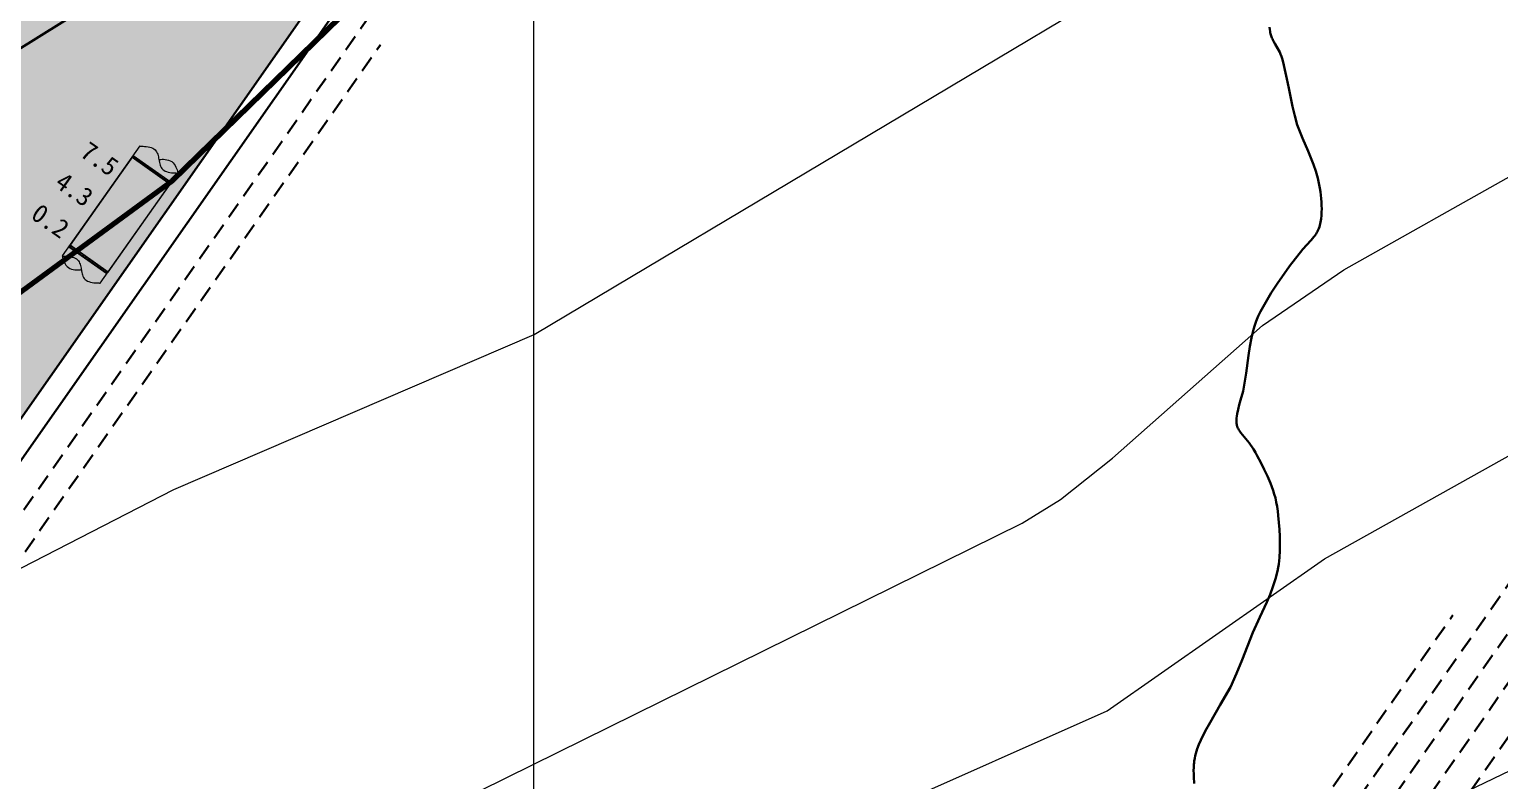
# Model space of a CAD drawing. Header units: inches. Extents: x 36473197 to 36486087, y 3899343 to 3911260.
# Drawn here: x 36479891.5 to 36480208, y 3904449.1 to 3904610.9 of the extents above; entities that cross this region are included whole.
import ezdxf

# ---------------------------------------------------------------- set-up
doc = ezdxf.new("R2010")
doc.units = ezdxf.units.IN
doc.header["$MEASUREMENT"] = 0
doc.linetypes.add('虚线', pattern=[0.0045, 0.00175, -0.001, 0.00175])
for name, color, linetype, lineweight in [('4煤底板等值线', 7, 'Continuous', 0), ('向北背斜轴', 7, 'Continuous', 0), ('四盘区泄水巷设计', 7, 'Continuous', 0), ('四盘区辅运巷', 7, 'Continuous', 0), ('小柱状', 7, 'Continuous', 0), ('巷道', 7, 'Continuous', 0), ('水系', 7, 'Continuous', 0), ('经纬网', 7, 'Continuous', 0), ('西区开拓设计', 7, 'Continuous', 0), ('采掘图', 7, 'Continuous', 0), ('采空区', 7, 'Continuous', 0)]:
    doc.layers.add(name, color=color, linetype=linetype, lineweight=lineweight)
doc.styles.add('黑体', font='simhei.ttf')

msp = doc.modelspace()

# ---------------------------------------------------------------- hatches: boundary and pattern name
at = {"layer": '小柱状'}
msp.add_hatch(color=7, dxfattribs=at).paths.add_polyline_path([(36479900.29, 3904564.48), (36479908.46, 3904558.71), (36479921.83, 3904577.67), (36479913.66, 3904583.44)], flags=17)
at = {"layer": '小柱状', "lineweight": 0}
h = msp.add_hatch(dxfattribs=at)
h.set_pattern_fill('细粒砂岩_1', color=256, scale=100, angle=-35, style=0, pattern_type=2)
h.set_pattern_definition([(145, (36479913.8687, 3904577.57885), (-0.344146, -0.49149), [0.007222, -0.592778]), (145, (36479913.8729, 3904577.57716), (-0.344146, -0.49149), [0.016, -0.584]), (145, (36479913.8755, 3904577.57654), (-0.344146, -0.49149), [0.021, -0.579]), (145, (36479913.87794, 3904577.57606), (-0.344146, -0.49149), [0.02552, -0.57448]), (145, (36479913.8796, 3904577.57614), (-0.344146, -0.49149), [0.02812, -0.57188]), (145, (36479913.8812, 3904577.5762), (-0.344146, -0.49149), [0.03072, -0.56928]), (145, (36479913.88286, 3904577.5763), (-0.344146, -0.49149), [0.03332, -0.56668]), (145, (36479913.8844, 3904577.5764), (-0.344146, -0.49149), [0.035708, -0.564292]), (145, (36479913.8856, 3904577.5768), (-0.344146, -0.49149), [0.037246, -0.562754]), (145, (36479913.8868, 3904577.5772), (-0.344146, -0.49149), [0.038785, -0.561215]), (145, (36479913.888, 3904577.57755), (-0.344146, -0.49149), [0.040323, -0.559677]), (145, (36479913.8892, 3904577.57793), (-0.344146, -0.49149), [0.04186, -0.55814]), (145, (36479913.8904, 3904577.5783), (-0.344146, -0.49149), [9e-17, -0.6]), (145, (36479913.8904, 3904577.5783), (-0.344146, -0.49149), [0.0434, -0.5566]), (145, (36479913.8913, 3904577.5789), (-0.344146, -0.49149), [0.0442, -0.5558]), (145, (36479913.8922, 3904577.5795), (-0.344146, -0.49149), [0.045, -0.555]), (145, (36479913.8931, 3904577.5801), (-0.344146, -0.49149), [0.0458, -0.5542]), (145, (36479913.89403, 3904577.58067), (-0.344146, -0.49149), [0.0466, -0.5534]), (145, (36479913.89493, 3904577.58126), (-0.344146, -0.49149), [0.0474, -0.5526]), (145, (36479913.89583, 3904577.58185), (-0.344146, -0.49149), [4e-17, -0.6]), (145, (36479913.89583, 3904577.58185), (-0.344146, -0.49149), [0.0482, -0.5518]), (145, (36479913.8965, 3904577.5826), (-0.344146, -0.49149), [0.048477, -0.551523]), (145, (36479913.8972, 3904577.5833), (-0.344146, -0.49149), [0.048754, -0.551246]), (145, (36479913.8979, 3904577.58407), (-0.344146, -0.49149), [0.04903, -0.55097]), (145, (36479913.8986, 3904577.5848), (-0.344146, -0.49149), [0.049308, -0.550692]), (145, (36479913.89927, 3904577.58555), (-0.344146, -0.49149), [0.049585, -0.550415]), (145, (36479913.89995, 3904577.5863), (-0.344146, -0.49149), [0.04986, -0.55014]), (145, (36479913.9005, 3904577.5871), (-0.344146, -0.49149), [0.04986, -0.55014]), (145, (36479913.901, 3904577.588), (-0.344146, -0.49149), [0.049585, -0.550415]), (145, (36479913.90145, 3904577.5889), (-0.344146, -0.49149), [0.049308, -0.550692]), (145, (36479913.9019, 3904577.5898), (-0.344146, -0.49149), [0.04903, -0.55097]), (145, (36479913.90237, 3904577.5907), (-0.344146, -0.49149), [0.048754, -0.551246]), (145, (36479913.9028, 3904577.5916), (-0.344146, -0.49149), [0.048477, -0.551523]), (145, (36479913.9033, 3904577.5925), (-0.344146, -0.49149), [0.0482, -0.5518]), (145, (36479913.8638, 3904577.62014), (-0.344146, -0.49149), [4e-17, -0.6]), (145, (36479913.90353, 3904577.59354), (-0.344146, -0.49149), [0.0474, -0.5526]), (145, (36479913.9038, 3904577.5946), (-0.344146, -0.49149), [0.0466, -0.5534]), (145, (36479913.904, 3904577.59564), (-0.344146, -0.49149), [0.0458, -0.5542]), (145, (36479913.9043, 3904577.5967), (-0.344146, -0.49149), [0.045, -0.555]), (145, (36479913.9045, 3904577.59774), (-0.344146, -0.49149), [0.0442, -0.5558]), (145, (36479913.90476, 3904577.5988), (-0.344146, -0.49149), [0.0434, -0.5566]), (145, (36479913.8692, 3904577.6237), (-0.344146, -0.49149), [0, -0.6]), (145, (36479913.9047, 3904577.60005), (-0.344146, -0.49149), [0.04186, -0.55814]), (145, (36479913.90465, 3904577.6013), (-0.344146, -0.49149), [0.040323, -0.559677]), (145, (36479913.9046, 3904577.60257), (-0.344146, -0.49149), [0.038785, -0.561215]), (145, (36479913.90454, 3904577.6038), (-0.344146, -0.49149), [0.037246, -0.562754]), (145, (36479913.9045, 3904577.6051), (-0.344146, -0.49149), [0.035708, -0.564292]), (145, (36479913.9041, 3904577.6066), (-0.344146, -0.49149), [0.03332, -0.56668]), (145, (36479913.9036, 3904577.60816), (-0.344146, -0.49149), [0.03072, -0.56928]), (145, (36479913.9031, 3904577.6097), (-0.344146, -0.49149), [0.02812, -0.57188]), (145, (36479913.9026, 3904577.6113), (-0.344146, -0.49149), [0.02552, -0.57448]), (145, (36479913.9013, 3904577.6134), (-0.344146, -0.49149), [0.021, -0.579]), (145, (36479913.89985, 3904577.61566), (-0.344146, -0.49149), [0.016, -0.584]), (145, (36479913.8979, 3904577.618), (-0.344146, -0.49149), [0.01011, -0.58989]), (145, (36479913.8078, 3904577.6187), (-0.344146, -0.49149), [0.007222, -0.592778]), (145, (36479913.81194, 3904577.617), (-0.344146, -0.49149), [0.016, -0.584]), (145, (36479913.81456, 3904577.6164), (-0.344146, -0.49149), [0.021, -0.579]), (145, (36479913.817, 3904577.61594), (-0.344146, -0.49149), [0.02552, -0.57448]), (145, (36479913.8186, 3904577.616), (-0.344146, -0.49149), [0.02812, -0.57188]), (145, (36479913.82026, 3904577.6161), (-0.344146, -0.49149), [0.03072, -0.56928]), (145, (36479913.8219, 3904577.61616), (-0.344146, -0.49149), [0.03332, -0.56668]), (145, (36479913.82345, 3904577.6163), (-0.344146, -0.49149), [0.035708, -0.564292]), (145, (36479913.82466, 3904577.61667), (-0.344146, -0.49149), [0.037246, -0.562754]), (145, (36479913.82586, 3904577.61705), (-0.344146, -0.49149), [0.038785, -0.561215]), (145, (36479913.82706, 3904577.6174), (-0.344146, -0.49149), [0.040323, -0.559677]), (145, (36479913.82827, 3904577.6178), (-0.344146, -0.49149), [0.04186, -0.55814]), (145, (36479913.8295, 3904577.6182), (-0.344146, -0.49149), [2e-17, -0.6]), (145, (36479913.8295, 3904577.6182), (-0.344146, -0.49149), [0.0434, -0.5566]), (145, (36479913.8304, 3904577.6188), (-0.344146, -0.49149), [0.0442, -0.5558]), (145, (36479913.8313, 3904577.61936), (-0.344146, -0.49149), [0.045, -0.555]), (145, (36479913.8322, 3904577.61995), (-0.344146, -0.49149), [0.0458, -0.5542]), (145, (36479913.8331, 3904577.62054), (-0.344146, -0.49149), [0.0466, -0.5534]), (145, (36479913.834, 3904577.6211), (-0.344146, -0.49149), [0.0474, -0.5526]), (145, (36479913.8349, 3904577.6217), (-0.344146, -0.49149), [2e-17, -0.6]), (145, (36479913.8349, 3904577.6217), (-0.344146, -0.49149), [0.0482, -0.5518]), (145, (36479913.83557, 3904577.62246), (-0.344146, -0.49149), [0.048477, -0.551523]), (145, (36479913.83625, 3904577.6232), (-0.344146, -0.49149), [0.048754, -0.551246]), (145, (36479913.83694, 3904577.62394), (-0.344146, -0.49149), [0.04903, -0.55097]), (145, (36479913.8376, 3904577.6247), (-0.344146, -0.49149), [0.049308, -0.550692]), (145, (36479913.8383, 3904577.6254), (-0.344146, -0.49149), [0.049585, -0.550415]), (145, (36479913.839, 3904577.62616), (-0.344146, -0.49149), [0.04986, -0.55014]), (145, (36479913.8396, 3904577.627), (-0.344146, -0.49149), [0.04986, -0.55014]), (145, (36479913.84003, 3904577.6279), (-0.344146, -0.49149), [0.049585, -0.550415]), (145, (36479913.8405, 3904577.6288), (-0.344146, -0.49149), [0.049308, -0.550692]), (145, (36479913.84096, 3904577.6297), (-0.344146, -0.49149), [0.04903, -0.55097]), (145, (36479913.8414, 3904577.6306), (-0.344146, -0.49149), [0.048754, -0.551246]), (145, (36479913.8419, 3904577.63147), (-0.344146, -0.49149), [0.048477, -0.551523]), (145, (36479913.84234, 3904577.63237), (-0.344146, -0.49149), [0.0482, -0.5518]), (145, (36479913.80285, 3904577.66), (-0.344146, -0.49149), [0, -0.6]), (145, (36479913.8426, 3904577.6334), (-0.344146, -0.49149), [0.0474, -0.5526]), (145, (36479913.8428, 3904577.63447), (-0.344146, -0.49149), [0.0466, -0.5534]), (145, (36479913.8431, 3904577.6355), (-0.344146, -0.49149), [0.0458, -0.5542]), (145, (36479913.8433, 3904577.63656), (-0.344146, -0.49149), [0.045, -0.555]), (145, (36479913.84357, 3904577.6376), (-0.344146, -0.49149), [0.0442, -0.5558]), (145, (36479913.8438, 3904577.63866), (-0.344146, -0.49149), [0.0434, -0.5566]), (145, (36479913.80826, 3904577.66355), (-0.344146, -0.49149), [4e-17, -0.6]), (145, (36479913.84375, 3904577.6399), (-0.344146, -0.49149), [0.04186, -0.55814]), (145, (36479913.8437, 3904577.6412), (-0.344146, -0.49149), [0.040323, -0.559677]), (145, (36479913.84364, 3904577.64244), (-0.344146, -0.49149), [0.038785, -0.561215]), (145, (36479913.8436, 3904577.6437), (-0.344146, -0.49149), [0.037246, -0.562754]), (145, (36479913.8435, 3904577.64496), (-0.344146, -0.49149), [0.035708, -0.564292]), (145, (36479913.8431, 3904577.64647), (-0.344146, -0.49149), [0.03332, -0.56668]), (145, (36479913.84263, 3904577.64803), (-0.344146, -0.49149), [0.03072, -0.56928]), (145, (36479913.84214, 3904577.6496), (-0.344146, -0.49149), [0.02812, -0.57188]), (145, (36479913.84165, 3904577.65116), (-0.344146, -0.49149), [0.02552, -0.57448]), (145, (36479913.8404, 3904577.6533), (-0.344146, -0.49149), [0.021, -0.579]), (145, (36479913.8389, 3904577.6555), (-0.344146, -0.49149), [0.016, -0.584]), (145, (36479913.83694, 3904577.6579), (-0.344146, -0.49149), [0.01011, -0.58989]), (145, (36479913.74593, 3904577.66483), (-0.344146, -0.49149), [0.007222, -0.592778]), (145, (36479913.7501, 3904577.66314), (-0.344146, -0.49149), [0.016, -0.584]), (145, (36479913.7527, 3904577.6625), (-0.344146, -0.49149), [0.021, -0.579]), (145, (36479913.75515, 3904577.66204), (-0.344146, -0.49149), [0.02552, -0.57448]), (145, (36479913.7568, 3904577.6621), (-0.344146, -0.49149), [0.02812, -0.57188]), (145, (36479913.7584, 3904577.6622), (-0.344146, -0.49149), [0.03072, -0.56928]), (145, (36479913.76006, 3904577.66226), (-0.344146, -0.49149), [0.03332, -0.56668]), (145, (36479913.7616, 3904577.6624), (-0.344146, -0.49149), [0.035708, -0.564292]), (145, (36479913.7628, 3904577.6628), (-0.344146, -0.49149), [0.037246, -0.562754]), (145, (36479913.764, 3904577.66315), (-0.344146, -0.49149), [0.038785, -0.561215]), (145, (36479913.7652, 3904577.66353), (-0.344146, -0.49149), [0.040323, -0.559677]), (145, (36479913.76643, 3904577.6639), (-0.344146, -0.49149), [0.04186, -0.55814]), (145, (36479913.76763, 3904577.6643), (-0.344146, -0.49149), [0, -0.6]), (145, (36479913.76763, 3904577.6643), (-0.344146, -0.49149), [0.0434, -0.5566]), (145, (36479913.76854, 3904577.6649), (-0.344146, -0.49149), [0.0442, -0.5558]), (145, (36479913.76944, 3904577.66547), (-0.344146, -0.49149), [0.045, -0.555]), (145, (36479913.77034, 3904577.66606), (-0.344146, -0.49149), [0.0458, -0.5542]), (145, (36479913.77124, 3904577.66665), (-0.344146, -0.49149), [0.0466, -0.5534]), (145, (36479913.77214, 3904577.66724), (-0.344146, -0.49149), [0.0474, -0.5526]), (145, (36479913.77304, 3904577.6678), (-0.344146, -0.49149), [3e-17, -0.6]), (145, (36479913.77304, 3904577.6678), (-0.344146, -0.49149), [0.0482, -0.5518]), (145, (36479913.7737, 3904577.66857), (-0.344146, -0.49149), [0.048477, -0.551523]), (145, (36479913.7744, 3904577.6693), (-0.344146, -0.49149), [0.048754, -0.551246]), (145, (36479913.7751, 3904577.67005), (-0.344146, -0.49149), [0.04903, -0.55097]), (145, (36479913.7758, 3904577.6708), (-0.344146, -0.49149), [0.049308, -0.550692]), (145, (36479913.7765, 3904577.6715), (-0.344146, -0.49149), [0.049585, -0.550415]), (145, (36479913.77716, 3904577.67226), (-0.344146, -0.49149), [0.04986, -0.55014]), (145, (36479913.77774, 3904577.6731), (-0.344146, -0.49149), [0.04986, -0.55014]), (145, (36479913.7782, 3904577.674), (-0.344146, -0.49149), [0.049585, -0.550415]), (145, (36479913.77866, 3904577.6749), (-0.344146, -0.49149), [0.049308, -0.550692]), (145, (36479913.7791, 3904577.6758), (-0.344146, -0.49149), [0.04903, -0.55097]), (145, (36479913.7796, 3904577.6767), (-0.344146, -0.49149), [0.048754, -0.551246]), (145, (36479913.78004, 3904577.6776), (-0.344146, -0.49149), [0.048477, -0.551523]), (145, (36479913.7805, 3904577.6785), (-0.344146, -0.49149), [0.0482, -0.5518]), (145, (36479913.741, 3904577.7061), (-0.344146, -0.49149), [3e-17, -0.6]), (145, (36479913.78074, 3904577.6795), (-0.344146, -0.49149), [0.0474, -0.5526]), (145, (36479913.781, 3904577.6806), (-0.344146, -0.49149), [0.0466, -0.5534]), (145, (36479913.78124, 3904577.6816), (-0.344146, -0.49149), [0.0458, -0.5542]), (145, (36479913.7815, 3904577.68267), (-0.344146, -0.49149), [0.045, -0.555]), (145, (36479913.7817, 3904577.6837), (-0.344146, -0.49149), [0.0442, -0.5558]), (145, (36479913.782, 3904577.68477), (-0.344146, -0.49149), [0.0434, -0.5566]), (145, (36479913.7464, 3904577.70966), (-0.344146, -0.49149), [3e-17, -0.6]), (145, (36479913.7819, 3904577.686), (-0.344146, -0.49149), [0.04186, -0.55814]), (145, (36479913.78186, 3904577.6873), (-0.344146, -0.49149), [0.040323, -0.559677]), (145, (36479913.7818, 3904577.68855), (-0.344146, -0.49149), [0.038785, -0.561215]), (145, (36479913.78175, 3904577.6898), (-0.344146, -0.49149), [0.037246, -0.562754]), (145, (36479913.7817, 3904577.69107), (-0.344146, -0.49149), [0.035708, -0.564292]), (145, (36479913.7813, 3904577.6926), (-0.344146, -0.49149), [0.03332, -0.56668]), (145, (36479913.7808, 3904577.69414), (-0.344146, -0.49149), [0.03072, -0.56928]), (145, (36479913.7803, 3904577.6957), (-0.344146, -0.49149), [0.02812, -0.57188]), (145, (36479913.7798, 3904577.69727), (-0.344146, -0.49149), [0.02552, -0.57448]), (145, (36479913.77853, 3904577.6994), (-0.344146, -0.49149), [0.021, -0.579]), (145, (36479913.77706, 3904577.70164), (-0.344146, -0.49149), [0.016, -0.584]), (145, (36479913.7751, 3904577.704), (-0.344146, -0.49149), [0.01011, -0.58989]), (145, (36479913.4509, 3904577.5052), (-0.344146, -0.49149), [0.007222, -0.592778]), (145, (36479913.4551, 3904577.5035), (-0.344146, -0.49149), [0.016, -0.584]), (145, (36479913.4577, 3904577.50287), (-0.344146, -0.49149), [0.021, -0.579]), (145, (36479913.4601, 3904577.5024), (-0.344146, -0.49149), [0.02552, -0.57448]), (145, (36479913.46176, 3904577.50247), (-0.344146, -0.49149), [0.02812, -0.57188]), (145, (36479913.4634, 3904577.50254), (-0.344146, -0.49149), [0.03072, -0.56928]), (145, (36479913.46504, 3904577.5026), (-0.344146, -0.49149), [0.03332, -0.56668]), (145, (36479913.4666, 3904577.50275), (-0.344146, -0.49149), [0.035708, -0.564292]), (145, (36479913.4678, 3904577.5031), (-0.344146, -0.49149), [0.037246, -0.562754]), (145, (36479913.469, 3904577.5035), (-0.344146, -0.49149), [0.038785, -0.561215]), (145, (36479913.4702, 3904577.5039), (-0.344146, -0.49149), [0.040323, -0.559677]), (145, (36479913.4714, 3904577.50426), (-0.344146, -0.49149), [0.04186, -0.55814]), (145, (36479913.4726, 3904577.50464), (-0.344146, -0.49149), [1e-17, -0.6]), (145, (36479913.4726, 3904577.50464), (-0.344146, -0.49149), [0.0434, -0.5566]), (145, (36479913.4735, 3904577.5052), (-0.344146, -0.49149), [0.0442, -0.5558]), (145, (36479913.4744, 3904577.5058), (-0.344146, -0.49149), [0.045, -0.555]), (145, (36479913.4753, 3904577.5064), (-0.344146, -0.49149), [0.0458, -0.5542]), (145, (36479913.4762, 3904577.507), (-0.344146, -0.49149), [0.0466, -0.5534]), (145, (36479913.4771, 3904577.5076), (-0.344146, -0.49149), [0.0474, -0.5526]), (145, (36479913.478, 3904577.5082), (-0.344146, -0.49149), [0, -0.6]), (145, (36479913.478, 3904577.5082), (-0.344146, -0.49149), [0.0482, -0.5518]), (145, (36479913.4787, 3904577.5089), (-0.344146, -0.49149), [0.048477, -0.551523]), (145, (36479913.4794, 3904577.50965), (-0.344146, -0.49149), [0.048754, -0.551246]), (145, (36479913.4801, 3904577.5104), (-0.344146, -0.49149), [0.04903, -0.55097]), (145, (36479913.48076, 3904577.51113), (-0.344146, -0.49149), [0.049308, -0.550692]), (145, (36479913.48145, 3904577.5119), (-0.344146, -0.49149), [0.049585, -0.550415]), (145, (36479913.48214, 3904577.5126), (-0.344146, -0.49149), [0.04986, -0.55014]), (145, (36479913.4827, 3904577.51343), (-0.344146, -0.49149), [0.04986, -0.55014]), (145, (36479913.48317, 3904577.51433), (-0.344146, -0.49149), [0.049585, -0.550415]), (145, (36479913.4836, 3904577.5152), (-0.344146, -0.49149), [0.049308, -0.550692]), (145, (36479913.4841, 3904577.5161), (-0.344146, -0.49149), [0.04903, -0.55097]), (145, (36479913.48455, 3904577.517), (-0.344146, -0.49149), [0.048754, -0.551246]), (145, (36479913.485, 3904577.5179), (-0.344146, -0.49149), [0.048477, -0.551523]), (145, (36479913.4855, 3904577.5188), (-0.344146, -0.49149), [0.0482, -0.5518]), (145, (36479913.446, 3904577.54647), (-0.344146, -0.49149), [2e-17, -0.6]), (145, (36479913.4857, 3904577.5199), (-0.344146, -0.49149), [0.0474, -0.5526]), (145, (36479913.48596, 3904577.5209), (-0.344146, -0.49149), [0.0466, -0.5534]), (145, (36479913.4862, 3904577.52197), (-0.344146, -0.49149), [0.0458, -0.5542]), (145, (36479913.48645, 3904577.523), (-0.344146, -0.49149), [0.045, -0.555]), (145, (36479913.4867, 3904577.52407), (-0.344146, -0.49149), [0.0442, -0.5558]), (145, (36479913.48695, 3904577.5251), (-0.344146, -0.49149), [0.0434, -0.5566]), (145, (36479913.4514, 3904577.55), (-0.344146, -0.49149), [4e-17, -0.6]), (145, (36479913.4869, 3904577.5264), (-0.344146, -0.49149), [0.04186, -0.55814]), (145, (36479913.48683, 3904577.52764), (-0.344146, -0.49149), [0.040323, -0.559677]), (145, (36479913.4868, 3904577.5289), (-0.344146, -0.49149), [0.038785, -0.561215]), (145, (36479913.4867, 3904577.53016), (-0.344146, -0.49149), [0.037246, -0.562754]), (145, (36479913.48666, 3904577.5314), (-0.344146, -0.49149), [0.035708, -0.564292]), (145, (36479913.48626, 3904577.5329), (-0.344146, -0.49149), [0.03332, -0.56668]), (145, (36479913.48577, 3904577.5345), (-0.344146, -0.49149), [0.03072, -0.56928]), (145, (36479913.4853, 3904577.53605), (-0.344146, -0.49149), [0.02812, -0.57188]), (145, (36479913.4848, 3904577.5376), (-0.344146, -0.49149), [0.02552, -0.57448]), (145, (36479913.4835, 3904577.53973), (-0.344146, -0.49149), [0.021, -0.579]), (145, (36479913.48203, 3904577.542), (-0.344146, -0.49149), [0.016, -0.584]), (145, (36479913.4801, 3904577.5443), (-0.344146, -0.49149), [0.01011, -0.58989]), (145, (36479913.38995, 3904577.54505), (-0.344146, -0.49149), [0.007222, -0.592778]), (145, (36479913.3941, 3904577.54336), (-0.344146, -0.49149), [0.016, -0.584]), (145, (36479913.39674, 3904577.54274), (-0.344146, -0.49149), [0.021, -0.579]), (145, (36479913.39917, 3904577.54226), (-0.344146, -0.49149), [0.02552, -0.57448]), (145, (36479913.4008, 3904577.54234), (-0.344146, -0.49149), [0.02812, -0.57188]), (145, (36479913.40244, 3904577.5424), (-0.344146, -0.49149), [0.03072, -0.56928]), (145, (36479913.4041, 3904577.5425), (-0.344146, -0.49149), [0.03332, -0.56668]), (145, (36479913.40563, 3904577.5426), (-0.344146, -0.49149), [0.035708, -0.564292]), (145, (36479913.40684, 3904577.543), (-0.344146, -0.49149), [0.037246, -0.562754]), (145, (36479913.40804, 3904577.5434), (-0.344146, -0.49149), [0.038785, -0.561215]), (145, (36479913.40925, 3904577.54375), (-0.344146, -0.49149), [0.040323, -0.559677]), (145, (36479913.41045, 3904577.54413), (-0.344146, -0.49149), [0.04186, -0.55814]), (145, (36479913.41165, 3904577.5445), (-0.344146, -0.49149), [0, -0.6]), (145, (36479913.41165, 3904577.5445), (-0.344146, -0.49149), [0.0434, -0.5566]), (145, (36479913.41255, 3904577.5451), (-0.344146, -0.49149), [0.0442, -0.5558]), (145, (36479913.41346, 3904577.5457), (-0.344146, -0.49149), [0.045, -0.555]), (145, (36479913.41436, 3904577.5463), (-0.344146, -0.49149), [0.0458, -0.5542]), (145, (36479913.41526, 3904577.54687), (-0.344146, -0.49149), [0.0466, -0.5534]), (145, (36479913.41616, 3904577.54746), (-0.344146, -0.49149), [0.0474, -0.5526]), (145, (36479913.41706, 3904577.54805), (-0.344146, -0.49149), [2e-17, -0.6]), (145, (36479913.41706, 3904577.54805), (-0.344146, -0.49149), [0.0482, -0.5518]), (145, (36479913.41775, 3904577.5488), (-0.344146, -0.49149), [0.048477, -0.551523]), (145, (36479913.41843, 3904577.5495), (-0.344146, -0.49149), [0.048754, -0.551246]), (145, (36479913.4191, 3904577.55027), (-0.344146, -0.49149), [0.04903, -0.55097]), (145, (36479913.4198, 3904577.551), (-0.344146, -0.49149), [0.049308, -0.550692]), (145, (36479913.4205, 3904577.55175), (-0.344146, -0.49149), [0.049585, -0.550415]), (145, (36479913.4212, 3904577.5525), (-0.344146, -0.49149), [0.04986, -0.55014]), (145, (36479913.42176, 3904577.5533), (-0.344146, -0.49149), [0.04986, -0.55014]), (145, (36479913.4222, 3904577.5542), (-0.344146, -0.49149), [0.049585, -0.550415]), (145, (36479913.4227, 3904577.5551), (-0.344146, -0.49149), [0.049308, -0.550692]), (145, (36479913.42314, 3904577.556), (-0.344146, -0.49149), [0.04903, -0.55097]), (145, (36479913.4236, 3904577.5569), (-0.344146, -0.49149), [0.048754, -0.551246]), (145, (36479913.42406, 3904577.5578), (-0.344146, -0.49149), [0.048477, -0.551523]), (145, (36479913.4245, 3904577.5587), (-0.344146, -0.49149), [0.0482, -0.5518]), (145, (36479913.38503, 3904577.58634), (-0.344146, -0.49149), [2e-17, -0.6]), (145, (36479913.42476, 3904577.55974), (-0.344146, -0.49149), [0.0474, -0.5526]), (145, (36479913.425, 3904577.5608), (-0.344146, -0.49149), [0.0466, -0.5534]), (145, (36479913.42525, 3904577.56184), (-0.344146, -0.49149), [0.0458, -0.5542]), (145, (36479913.4255, 3904577.5629), (-0.344146, -0.49149), [0.045, -0.555]), (145, (36479913.42575, 3904577.56394), (-0.344146, -0.49149), [0.0442, -0.5558]), (145, (36479913.426, 3904577.565), (-0.344146, -0.49149), [0.0434, -0.5566]), (145, (36479913.39044, 3904577.5899), (-0.344146, -0.49149), [2e-17, -0.6]), (145, (36479913.42594, 3904577.56625), (-0.344146, -0.49149), [0.04186, -0.55814]), (145, (36479913.4259, 3904577.5675), (-0.344146, -0.49149), [0.040323, -0.559677]), (145, (36479913.4258, 3904577.56877), (-0.344146, -0.49149), [0.038785, -0.561215]), (145, (36479913.42577, 3904577.57), (-0.344146, -0.49149), [0.037246, -0.562754]), (145, (36479913.4257, 3904577.5713), (-0.344146, -0.49149), [0.035708, -0.564292]), (145, (36479913.4253, 3904577.5728), (-0.344146, -0.49149), [0.03332, -0.56668]), (145, (36479913.4248, 3904577.57436), (-0.344146, -0.49149), [0.03072, -0.56928]), (145, (36479913.4243, 3904577.5759), (-0.344146, -0.49149), [0.02812, -0.57188]), (145, (36479913.42383, 3904577.5775), (-0.344146, -0.49149), [0.02552, -0.57448]), (145, (36479913.42255, 3904577.5796), (-0.344146, -0.49149), [0.021, -0.579]), (145, (36479913.4211, 3904577.58186), (-0.344146, -0.49149), [0.016, -0.584]), (145, (36479913.4191, 3904577.5842), (-0.344146, -0.49149), [0.01011, -0.58989]), (145, (36479913.3281, 3904577.59116), (-0.344146, -0.49149), [0.007222, -0.592778]), (145, (36479913.3323, 3904577.58946), (-0.344146, -0.49149), [0.016, -0.584]), (145, (36479913.3349, 3904577.58885), (-0.344146, -0.49149), [0.021, -0.579]), (145, (36479913.33733, 3904577.5884), (-0.344146, -0.49149), [0.02552, -0.57448]), (145, (36479913.33897, 3904577.58844), (-0.344146, -0.49149), [0.02812, -0.57188]), (145, (36479913.3406, 3904577.5885), (-0.344146, -0.49149), [0.03072, -0.56928]), (145, (36479913.34225, 3904577.5886), (-0.344146, -0.49149), [0.03332, -0.56668]), (145, (36479913.3438, 3904577.5887), (-0.344146, -0.49149), [0.035708, -0.564292]), (145, (36479913.345, 3904577.5891), (-0.344146, -0.49149), [0.037246, -0.562754]), (145, (36479913.3462, 3904577.5895), (-0.344146, -0.49149), [0.038785, -0.561215]), (145, (36479913.3474, 3904577.58986), (-0.344146, -0.49149), [0.040323, -0.559677]), (145, (36479913.3486, 3904577.59024), (-0.344146, -0.49149), [0.04186, -0.55814]), (145, (36479913.3498, 3904577.5906), (-0.344146, -0.49149), [2e-17, -0.6]), (145, (36479913.3498, 3904577.5906), (-0.344146, -0.49149), [0.0434, -0.5566]), (145, (36479913.3507, 3904577.5912), (-0.344146, -0.49149), [0.0442, -0.5558]), (145, (36479913.3516, 3904577.5918), (-0.344146, -0.49149), [0.045, -0.555]), (145, (36479913.3525, 3904577.5924), (-0.344146, -0.49149), [0.0458, -0.5542]), (145, (36479913.3534, 3904577.593), (-0.344146, -0.49149), [0.0466, -0.5534]), (145, (36479913.3543, 3904577.59356), (-0.344146, -0.49149), [0.0474, -0.5526]), (145, (36479913.3552, 3904577.59415), (-0.344146, -0.49149), [0, -0.6]), (145, (36479913.3552, 3904577.59415), (-0.344146, -0.49149), [0.0482, -0.5518]), (145, (36479913.3559, 3904577.5949), (-0.344146, -0.49149), [0.048477, -0.551523]), (145, (36479913.3566, 3904577.59563), (-0.344146, -0.49149), [0.048754, -0.551246]), (145, (36479913.3573, 3904577.5964), (-0.344146, -0.49149), [0.04903, -0.55097]), (145, (36479913.358, 3904577.5971), (-0.344146, -0.49149), [0.049308, -0.550692]), (145, (36479913.35866, 3904577.59785), (-0.344146, -0.49149), [0.049585, -0.550415]), (145, (36479913.35935, 3904577.5986), (-0.344146, -0.49149), [0.04986, -0.55014]), (145, (36479913.3599, 3904577.5994), (-0.344146, -0.49149), [0.04986, -0.55014]), (145, (36479913.3604, 3904577.6003), (-0.344146, -0.49149), [0.049585, -0.550415]), (145, (36479913.36084, 3904577.6012), (-0.344146, -0.49149), [0.049308, -0.550692]), (145, (36479913.3613, 3904577.6021), (-0.344146, -0.49149), [0.04903, -0.55097]), (145, (36479913.36176, 3904577.603), (-0.344146, -0.49149), [0.048754, -0.551246]), (145, (36479913.3622, 3904577.6039), (-0.344146, -0.49149), [0.048477, -0.551523]), (145, (36479913.3627, 3904577.6048), (-0.344146, -0.49149), [0.0482, -0.5518]), (145, (36479913.3232, 3904577.63245), (-0.344146, -0.49149), [0, -0.6]), (145, (36479913.3629, 3904577.60585), (-0.344146, -0.49149), [0.0474, -0.5526]), (145, (36479913.3632, 3904577.6069), (-0.344146, -0.49149), [0.0466, -0.5534]), (145, (36479913.3634, 3904577.60795), (-0.344146, -0.49149), [0.0458, -0.5542]), (145, (36479913.36366, 3904577.609), (-0.344146, -0.49149), [0.045, -0.555]), (145, (36479913.3639, 3904577.61005), (-0.344146, -0.49149), [0.0442, -0.5558]), (145, (36479913.36416, 3904577.6111), (-0.344146, -0.49149), [0.0434, -0.5566]), (145, (36479913.3286, 3904577.636), (-0.344146, -0.49149), [4e-17, -0.6]), (145, (36479913.3641, 3904577.61235), (-0.344146, -0.49149), [0.04186, -0.55814]), (145, (36479913.36404, 3904577.6136), (-0.344146, -0.49149), [0.040323, -0.559677]), (145, (36479913.364, 3904577.6149), (-0.344146, -0.49149), [0.038785, -0.561215]), (145, (36479913.3639, 3904577.61614), (-0.344146, -0.49149), [0.037246, -0.562754]), (145, (36479913.3639, 3904577.6174), (-0.344146, -0.49149), [0.035708, -0.564292]), (145, (36479913.36347, 3904577.6189), (-0.344146, -0.49149), [0.03332, -0.56668]), (145, (36479913.363, 3904577.62046), (-0.344146, -0.49149), [0.03072, -0.56928]), (145, (36479913.3625, 3904577.622), (-0.344146, -0.49149), [0.02812, -0.57188]), (145, (36479913.362, 3904577.6236), (-0.344146, -0.49149), [0.02552, -0.57448]), (145, (36479913.3607, 3904577.6257), (-0.344146, -0.49149), [0.021, -0.579]), (145, (36479913.35924, 3904577.62796), (-0.344146, -0.49149), [0.016, -0.584]), (145, (36479913.3573, 3904577.6303), (-0.344146, -0.49149), [0.01011, -0.58989])])
h.paths.add_polyline_path([(36479913.61, 3904583.37), (36479921.78, 3904577.6), (36479922.01, 3904577.93), (36479913.84, 3904583.69)], flags=17)
h = msp.add_hatch(dxfattribs=at)
h.set_pattern_fill('泥岩_1_1', color=256, scale=133.333333, angle=-35, style=0, pattern_type=2)
h.set_pattern_definition([(145, (36479899.8395, 3904558.19195), (-0.45886, -0.65532), [0.266667, -0.533333]), (325, (36479900.1781, 3904558.4431), (0.45886, 0.65532), [0.266667, -0.533333]), (325, (36479899.6811, 3904558.547), (0.45886, 0.65532), []), (325, (36479899.4517, 3904558.2193), (0.45886, 0.65532), [])])
h.paths.add_polyline_path([(36479900.01, 3904564.08), (36479908.18, 3904558.32), (36479908.41, 3904558.64), (36479900.24, 3904564.41)], flags=17)
at = {"layer": '采空区'}
h = msp.add_hatch(dxfattribs=at)
h.set_pattern_fill('GRAVEL', color=160, scale=105.7901, angle=315, style=0)
h.set_pattern_definition([(148.01184, (36473314.5915, 3905701.285), (-1084.597172, 668.148929), [14.2326, -1409.0277]), (104.96874, (36473302.52, 3905708.825), (324.6044794, -1231.8303788), [24.4235, -2417.9306]), (52.50944, (36473296.2116, 3905732.4196), (-962.331355, -1243.885012), [17.2214, -1704.9166]), (187.27274, (36473263.002, 3905768.459), (2102.0328397, 263.1874473), [22.2411, -2201.8684]), (212.83274, (36473240.94, 3905765.6434), (1158.3555047, 741.3392058), [21.8092, -2159.1096]), (277.27274, (36473222.6146, 3905753.8187), (-263.1874473, 2102.0328397), [22.2411, -2201.8684]), (317.69324, (36473225.43, 3905731.7565), (-1280.6219798, 1170.6976592), [29.4127, -2911.8565]), (352.25434, (36473247.1824, 3905711.959), (2420.6101977, -325.17645), [27.7686, -2749.0955]), (41.42864, (36473274.6976, 3905708.2163), (1207.4330738, 1072.257174), [22.3164, -2209.3282]), (95.23544, (36473291.43, 3905722.983), (97.871316, -1164.383859), [25.4776, -1248.4039]), (142.39644, (36473289.1053, 3905748.3542), (-1366.4368608, 1048.1458982), [32.9481, -3261.8658]), (58.81314, (36473280.145, 3905665.134), (496.519391, 839.493861), [11.2456, -1113.3185]), (91.46824, (36473285.9684, 3905674.7543), (30.423367, -1391.1188315), [21.3947, -2118.0777]), (144.999, (36473285.42, 3905696.14), (-104.18325, -18.3685), [14.961, -134.6488]), (123.19764, (36473296.636, 3905705.639), (300.209131, -484.179015), [8.0568, -797.6166]), (211.80044, (36473292.225, 3905712.38), (294.181173, 159.28875), [11.3939, -558.3032]), (310.96284, (36473282.542, 3905706.377), (263.472196, -275.81238), [18.5058, -598.3512]), (81.56414, (36473294.673, 3905692.402), (-67.44602, -226.73497), [13.3815, -321.1562]), (296.38854, (36473281.5714, 3905772.807), (496.234059, -986.727011), [18.746, -1855.8593]), (350.34524, (36473289.903, 3905756.0144), (-1219.489588, 214.6787046), [15.7269, -1556.9561]), (213.19764, (36473315.51, 3905696.076), (484.179015, 300.209131), [16.1134, -789.56]), (263.60954, (36473302.0264, 3905687.2534), (128.863733, 1096.937817), [18.746, -1855.8593]), (259.44304, (36473216.978, 3905761.419), (116.523425, 557.653236), [18.0774, -885.7936]), (214.77414, (36473213.666, 3905743.647), (1054.173342, 722.9689766), [15.1468, -1499.5369]), (346.80044, (36473211.51, 3905676.666), (557.653113, -116.524019), [16.1134, -789.56]), (297.35304, (36473227.198, 3905672.986), (-655.522998, 1280.9081026), [17.7337, -1755.6316]), (349.44304, (36473202.51, 3905727.715), (-557.653236, 116.523425), [9.0387, -894.8323]), (21.30894, (36473210.408, 3905682.917), (398.364484, 177.657035), [5.3942, -534.0315]), (85.96284, (36473215.434, 3905684.877), (-49.07747, -330.91819), [21.8092, -414.3745]), (106.00804, (36473216.969, 3905706.632), (287.8682655, -1023.463659), [20.2112, -2000.9058]), (223.68914, (36473273.165, 3905704.723), (189.99785, 140.92037), [15.2573, -366.1743]), (273.15624, (36473262.1325, 3905694.1846), (103.8974268, -1807.8518197), [26.6373, -2637.0894]), (340.94444, (36473263.599, 3905667.588), (-802.756619, 288.153284), [10.8917, -1078.284]), (9.999, (36473273.89, 3905664.03), (85.8147, 122.5517), [6.3474, -99.4427]), (40.25544, (36473219.727, 3905709.267), (-655.80883, -545.311972), [14.6968, -1454.9863]), (328.01184, (36473230.9435, 3905718.764), (1084.597172, -668.148929), [28.4652, -1394.7951]), (279.999, (36473255.09, 3905703.68), (122.5517, -85.8147), [27.5054, -78.2847]), (245.30384, (36473259.862, 3905676.597), (545.598409, 1170.411331), [16.7269, -1655.9614]), (174.05364, (36473252.874, 3905661.4), (-435.101397, 30.709156), [15.4033, -754.7603]), (127.64504, (36473237.5534, 3905662.9956), (-1390.8346447, 1795.79545), [25.0791, -2482.838]), (95.42514, (36473222.236, 3905682.8536), (-134.607993, 1372.7503153), [26.532, -2626.6702])])
h.paths.add_polyline_path([(36479305.12, 3904007.54), (36479453.18, 3903903.86), (36480260.46, 3905056.74), (36480110.01, 3905157.1)])

# ---------------------------------------------------------------- linework, layer by layer
at = {"layer": '4煤底板等值线', "color": 7, "linetype": 'Continuous', "lineweight": 0, "flags": 128}
for points in [[(36479806.83, 3904452.25), (36479922.61, 3904511.8), (36480000.17, 3904545.14), (36480144.7, 3904631.43)], [(36479538.99, 3904075.44), (36479647.34, 3904245.45), (36479659.34, 3904261.13), (36479668.26, 3904270.52), (36479687.67, 3904287.88), (36479719.17, 3904311.52), (36479837.88, 3904382.66), (36479872.67, 3904399.6), (36479938.59, 3904422.19), (36480105.22, 3904504.49), (36480113.49, 3904509.64), (36480124.65, 3904518.53), (36480156.97, 3904547.12), (36480174.52, 3904559.12), (36480211.72, 3904580.08), (36480270.17, 3904606.7), (36480300.32, 3904617.45)], [(36479580.11, 3903972.99), (36479593.09, 3904038.81), (36479606.43, 3904083.8), (36479617.78, 3904112.72), (36479624.4, 3904126.69), (36479631.85, 3904140.19), (36479644.83, 3904158.93), (36479659.44, 3904176.56), (36479669.94, 3904187.63), (36479745.53, 3904250.99), (36479851.08, 3904323.7), (36479884.34, 3904342.35), (36479923.5, 3904358.23), (36479975.77, 3904376.86), (36479984.16, 3904380.54), (36479992.29, 3904384.69), (36480000.96, 3904390.27), (36480050.34, 3904428.68), (36480058.96, 3904434.43), (36480074.79, 3904442.37), (36480123.52, 3904464.06), (36480170.31, 3904496.87), (36480211.05, 3904519.59)], [(36479659.93, 3904025.4), (36479666.24, 3904056.49), (36479672.11, 3904076.65), (36479675.79, 3904086.45), (36479680.04, 3904095.59), (36479689.94, 3904113.28), (36479701.27, 3904130.18), (36479713.8, 3904146.18), (36479720.49, 3904153.76), (36479736.51, 3904169.33), (36479771.4, 3904197.37), (36480110.24, 3904403.15), (36480225.25, 3904458.39)]]:
    msp.add_lwpolyline(points, dxfattribs=at)
at = {"layer": '向北背斜轴', "color": 1, "lineweight": 100, "true_color": 0xff0000, "flags": 128}
msp.add_lwpolyline([(36480842.76, 3905435.61), (36480700.41, 3905200.66), (36480661.14, 3905150.37), (36480573.82, 3905056.59), (36480479.2, 3904969.64), (36480378.51, 3904890.14), (36480325.38, 3904854.65), (36480099.79, 3904736.04), (36480058.4, 3904705.99), (36480019.24, 3904672.91), (36479922.22, 3904578.27), (36479636.95, 3904369), (36479610.14, 3904345.79), (36479593.73, 3904329.22), (36479586.18, 3904320.44), (36479575.16, 3904305.07), (36479565.25, 3904288.87), (36479547.82, 3904254.75), (36479532.82, 3904218.9), (36479508.11, 3904143.71), (36479414.51, 3903713.86)], dxfattribs=at)
at = {"layer": '四盘区泄水巷设计', "color": 30, "linetype": 'Continuous', "lineweight": 30, "true_color": 0xff8000}
msp.add_line((36480458.37, 3904962.27), (36479180.31, 3904163.66), dxfattribs=at)
at = {"layer": '四盘区辅运巷', "linetype": '虚线', "lineweight": 30, "ltscale": 2000, "flags": 128}
for points, elevation in [([(36479983.75, 3904157.77), (36480970.76, 3905567.89)], 0.2), ([(36479994.42, 3904162.27), (36480979.51, 3905569.43)], 0.2), ([(36479679.42, 3903733.44), (36480951.9, 3905551.42)], 0.2), ([(36479999.91, 3904158.43), (36480967.45, 3905540.53)], 0.4), ([(36479680.19, 3903744.88), (36480197.99, 3904484.7)], 0.2)]:
    msp.add_lwpolyline(points, dxfattribs=dict(at, elevation=elevation))
at = {"layer": '小柱状', "color": 7, "linetype": 'Continuous', "lineweight": 0}
for p, q in [((36479898.62, 3904562.11), (36479915.33, 3904585.81)), ((36479906.74, 3904556.27), (36479923.45, 3904579.97))]:
    msp.add_line(p, q, dxfattribs=at)
at = {"layer": '小柱状', "linetype": 'Continuous', "flags": 128}
for points in [[(36479900.24, 3904564.41), (36479908.41, 3904558.64), (36479921.78, 3904577.6), (36479913.61, 3904583.37), (36479900.24, 3904564.41)], [(36479913.61, 3904583.37), (36479921.78, 3904577.6), (36479922.01, 3904577.93), (36479913.84, 3904583.69), (36479913.61, 3904583.37)], [(36479900.01, 3904564.08), (36479908.18, 3904558.32), (36479908.41, 3904558.64), (36479900.24, 3904564.41), (36479900.01, 3904564.08)]]:
    msp.add_lwpolyline(points, dxfattribs=at)
at = {"layer": '小柱状', "color": 7, "linetype": 'Continuous', "flags": 128}
msp.add_lwpolyline([(36479900.24, 3904564.41), (36479908.41, 3904558.64), (36479921.78, 3904577.6), (36479913.61, 3904583.37), (36479900.24, 3904564.41)], dxfattribs=at)
at = {"layer": '小柱状', "color": 7}
msp.add_lwpolyline([(36479900.29, 3904564.48), (36479908.46, 3904558.71), (36479921.83, 3904577.67), (36479913.66, 3904583.44), (36479900.29, 3904564.48)], dxfattribs=at)
at = {"layer": '小柱状', "color": 7, "linetype": 'Continuous', "lineweight": 0, "flags": 128}
for points in [[(36479915.28, 3904585.74), (36479915.33, 3904585.74), (36479915.47, 3904585.74), (36479915.69, 3904585.74), (36479915.97, 3904585.73), (36479916.3, 3904585.7), (36479916.65, 3904585.67), (36479917.02, 3904585.62), (36479917.38, 3904585.54), (36479917.73, 3904585.44), (36479918.04, 3904585.32), (36479918.31, 3904585.16), (36479918.54, 3904584.98), (36479918.73, 3904584.77), (36479918.88, 3904584.53), (36479919.01, 3904584.28), (36479919.11, 3904584.02), (36479919.19, 3904583.74), (36479919.26, 3904583.45), (36479919.31, 3904583.15), (36479919.42, 3904582.56), (36479919.48, 3904582.26), (36479919.54, 3904581.97), (36479919.63, 3904581.69), (36479919.73, 3904581.43), (36479919.85, 3904581.18), (36479920.01, 3904580.94), (36479920.19, 3904580.73), (36479920.42, 3904580.55), (36479920.69, 3904580.39), (36479921.01, 3904580.27), (36479921.35, 3904580.17), (36479921.72, 3904580.09), (36479922.09, 3904580.04), (36479922.44, 3904580.01), (36479922.76, 3904579.99), (36479923.04, 3904579.98), (36479923.26, 3904579.97), (36479923.4, 3904579.97), (36479923.45, 3904579.97)], [(36479919.37, 3904582.86), (36479919.42, 3904582.86), (36479919.56, 3904582.88), (36479919.77, 3904582.9), (36479920.05, 3904582.92), (36479920.37, 3904582.92), (36479920.72, 3904582.9), (36479921.08, 3904582.84), (36479921.45, 3904582.76), (36479921.81, 3904582.62), (36479922.13, 3904582.44), (36479922.42, 3904582.19), (36479922.66, 3904581.9), (36479922.87, 3904581.59), (36479923.04, 3904581.26), (36479923.18, 3904580.93), (36479923.28, 3904580.63), (36479923.36, 3904580.37), (36479923.41, 3904580.16), (36479923.44, 3904580.02), (36479923.45, 3904579.97)], [(36479898.57, 3904562.04), (36479898.62, 3904562.04), (36479898.76, 3904562.04), (36479898.98, 3904562.04), (36479899.26, 3904562.03), (36479899.58, 3904562), (36479899.94, 3904561.97), (36479900.3, 3904561.92), (36479900.67, 3904561.84), (36479901.02, 3904561.74), (36479901.33, 3904561.62), (36479901.6, 3904561.46), (36479901.83, 3904561.28), (36479902.02, 3904561.07), (36479902.17, 3904560.83), (36479902.3, 3904560.58), (36479902.4, 3904560.32), (36479902.48, 3904560.04), (36479902.54, 3904559.75), (36479902.6, 3904559.45), (36479902.71, 3904558.86), (36479902.76, 3904558.56), (36479902.83, 3904558.27), (36479902.91, 3904558), (36479903.01, 3904557.73), (36479903.14, 3904557.48), (36479903.29, 3904557.25), (36479903.48, 3904557.04), (36479903.71, 3904556.85), (36479903.98, 3904556.69), (36479904.29, 3904556.57), (36479904.64, 3904556.47), (36479905.01, 3904556.4), (36479905.37, 3904556.34), (36479905.73, 3904556.31), (36479906.05, 3904556.29), (36479906.33, 3904556.28), (36479906.55, 3904556.27), (36479906.69, 3904556.27), (36479906.74, 3904556.27)], [(36479898.57, 3904562.04), (36479898.58, 3904561.99), (36479898.61, 3904561.85), (36479898.66, 3904561.64), (36479898.74, 3904561.38), (36479898.85, 3904561.08), (36479898.98, 3904560.75), (36479899.15, 3904560.42), (36479899.36, 3904560.11), (36479899.61, 3904559.82), (36479899.89, 3904559.58), (36479900.22, 3904559.39), (36479900.57, 3904559.26), (36479900.94, 3904559.17), (36479901.3, 3904559.12), (36479901.66, 3904559.1), (36479901.98, 3904559.1), (36479902.25, 3904559.11), (36479902.46, 3904559.13), (36479902.6, 3904559.15), (36479902.65, 3904559.16)]]:
    msp.add_lwpolyline(points, dxfattribs=at)
at = {"layer": '巷道', "color": 7, "lineweight": 30, "flags": 128}
for points in [[(36479846.51, 3904465.56), (36480314.16, 3905133.44)], [(36479850.69, 3904462.46), (36480056.09, 3904755.81)]]:
    msp.add_lwpolyline(points, dxfattribs=at)
at = {"layer": '水系', "color": 151, "linetype": 'Continuous', "lineweight": 30, "true_color": 0x7fbfff, "flags": 128}
msp.add_lwpolyline([(36480142.29, 3904448.46), (36480142.19, 3904449.84), (36480142.17, 3904450.53), (36480142.16, 3904451.21), (36480142.18, 3904451.89), (36480142.22, 3904452.56), (36480142.25, 3904452.9), (36480142.28, 3904453.23), (36480142.38, 3904453.89), (36480142.49, 3904454.39), (36480142.62, 3904454.89), (36480142.77, 3904455.38), (36480142.94, 3904455.87), (36480143.31, 3904456.84), (36480143.72, 3904457.8), (36480144.65, 3904459.7), (36480145.68, 3904461.6), (36480147.89, 3904465.37), (36480150.07, 3904469.19), (36480151.39, 3904472.11), (36480152.58, 3904475.06), (36480153.74, 3904478.04), (36480154.92, 3904481), (36480156.43, 3904484.27), (36480157.92, 3904487.53), (36480158.61, 3904489.18), (36480159.24, 3904490.84), (36480159.53, 3904491.67), (36480159.79, 3904492.51), (36480160.24, 3904494.21), (36480160.37, 3904494.94), (36480160.48, 3904495.67), (36480160.63, 3904497.16), (36480160.72, 3904498.65), (36480160.75, 3904500.16), (36480160.72, 3904501.66), (36480160.65, 3904503.17), (36480160.37, 3904506.17), (36480160.25, 3904507.14), (36480160.12, 3904508.1), (36480159.95, 3904509.06), (36480159.75, 3904510), (36480159.52, 3904510.79), (36480159.27, 3904511.57), (36480158.69, 3904513.11), (36480158.05, 3904514.63), (36480157.36, 3904516.12), (36480156.62, 3904517.6), (36480155.84, 3904519.06), (36480155.44, 3904519.78), (36480155.02, 3904520.49), (36480154.1, 3904521.87), (36480153.38, 3904522.73), (36480153.01, 3904523.16), (36480152.66, 3904523.58), (36480152.32, 3904524.01), (36480152.16, 3904524.22), (36480152, 3904524.44), (36480151.86, 3904524.66), (36480151.8, 3904524.77), (36480151.74, 3904524.89), (36480151.68, 3904525), (36480151.62, 3904525.11), (36480151.57, 3904525.23), (36480151.53, 3904525.34), (36480151.5, 3904525.45), (36480151.47, 3904525.56), (36480151.45, 3904525.67), (36480151.43, 3904525.78), (36480151.4, 3904526), (36480151.39, 3904526.22), (36480151.38, 3904526.45), (36480151.38, 3904526.68), (36480151.39, 3904526.91), (36480151.41, 3904527.14), (36480151.46, 3904527.61), (36480151.54, 3904528.09), (36480151.74, 3904529.05), (36480151.99, 3904530.03), (36480152.28, 3904531.02), (36480152.83, 3904533), (36480153.43, 3904536.86), (36480153.94, 3904540.68), (36480154.25, 3904542.56), (36480154.62, 3904544.43), (36480154.83, 3904545.36), (36480155.06, 3904546.27), (36480155.33, 3904547.18), (36480155.63, 3904548.07), (36480156.08, 3904549.12), (36480156.58, 3904550.15), (36480157.68, 3904552.16), (36480158.88, 3904554.14), (36480160.16, 3904556.09), (36480162.82, 3904559.9), (36480165.65, 3904563.58), (36480166.52, 3904564.51), (36480167.39, 3904565.44), (36480167.8, 3904565.91), (36480167.99, 3904566.15), (36480168.18, 3904566.39), (36480168.37, 3904566.64), (36480168.54, 3904566.88), (36480168.62, 3904567.01), (36480168.7, 3904567.14), (36480168.85, 3904567.4), (36480168.92, 3904567.56), (36480168.99, 3904567.71), (36480169.11, 3904568.04), (36480169.22, 3904568.37), (36480169.32, 3904568.7), (36480169.4, 3904569.04), (36480169.47, 3904569.39), (36480169.58, 3904570.08), (36480169.66, 3904570.8), (36480169.71, 3904571.52), (36480169.73, 3904572.25), (36480169.72, 3904572.98), (36480169.69, 3904573.72), (36480169.64, 3904574.47), (36480169.56, 3904575.21), (36480169.46, 3904575.95), (36480169.35, 3904576.7), (36480169.21, 3904577.43), (36480168.89, 3904578.88), (36480168.44, 3904580.37), (36480167.93, 3904581.82), (36480166.78, 3904584.67), (36480165.58, 3904587.51), (36480164.47, 3904590.38), (36480163.92, 3904592.32), (36480163.45, 3904594.29), (36480162.64, 3904598.26), (36480162.24, 3904600.23), (36480161.82, 3904602.2), (36480161.59, 3904603.17), (36480161.34, 3904604.13), (36480161.2, 3904604.61), (36480161.05, 3904605.08), (36480160.89, 3904605.55), (36480160.7, 3904606.01), (36480160.22, 3904606.89), (36480159.71, 3904607.76), (36480159.45, 3904608.2), (36480159.22, 3904608.64), (36480159.11, 3904608.86), (36480159, 3904609.08), (36480158.9, 3904609.3), (36480158.82, 3904609.53), (36480158.75, 3904609.75), (36480158.69, 3904609.98), (36480158.65, 3904610.21), (36480158.6, 3904610.44), (36480158.54, 3904610.9), (36480158.5, 3904611.37)], dxfattribs=at)
at = {"layer": '经纬网', "color": 7, "linetype": 'Continuous', "lineweight": 9}
msp.add_line((36480000, 3908673.14), (36480000, 3901829.02), dxfattribs=at)
at = {"layer": '西区开拓设计', "color": 7, "linetype": '虚线', "lineweight": 30, "ltscale": 2000}
msp.add_line((36479597.02, 3904088.28, 0.2), (36480729.58, 3905706.87, 0.2), dxfattribs=at)
at = {"layer": '西区开拓设计', "color": 7, "linetype": '虚线', "lineweight": 30, "ltscale": 2000, "elevation": 0.2, "flags": 128}
msp.add_lwpolyline([(36479470.78, 3903899.3), (36479967.08, 3904607.62)], dxfattribs=at)
at = {"layer": '采掘图', "linetype": 'Continuous', "flags": 128}
msp.add_lwpolyline([(36479305.12, 3904007.54), (36479453.18, 3903903.86), (36480260.48, 3905056.76), (36480110.01, 3905157.1), (36479305.12, 3904007.54)], dxfattribs=at)

# ---------------------------------------------------------------- texts
at = {"layer": '小柱状', "style": '黑体'}
for s, p in [('7.5', (36479902.13, 3904583.76)), ('4.3', (36479896.7, 3904577.18)), ('0.2', (36479891.54, 3904570.38))]:
    msp.add_text(s, height=4, rotation=324.8079, dxfattribs=at).set_placement(p)

doc.saveas('drawing.dxf')
